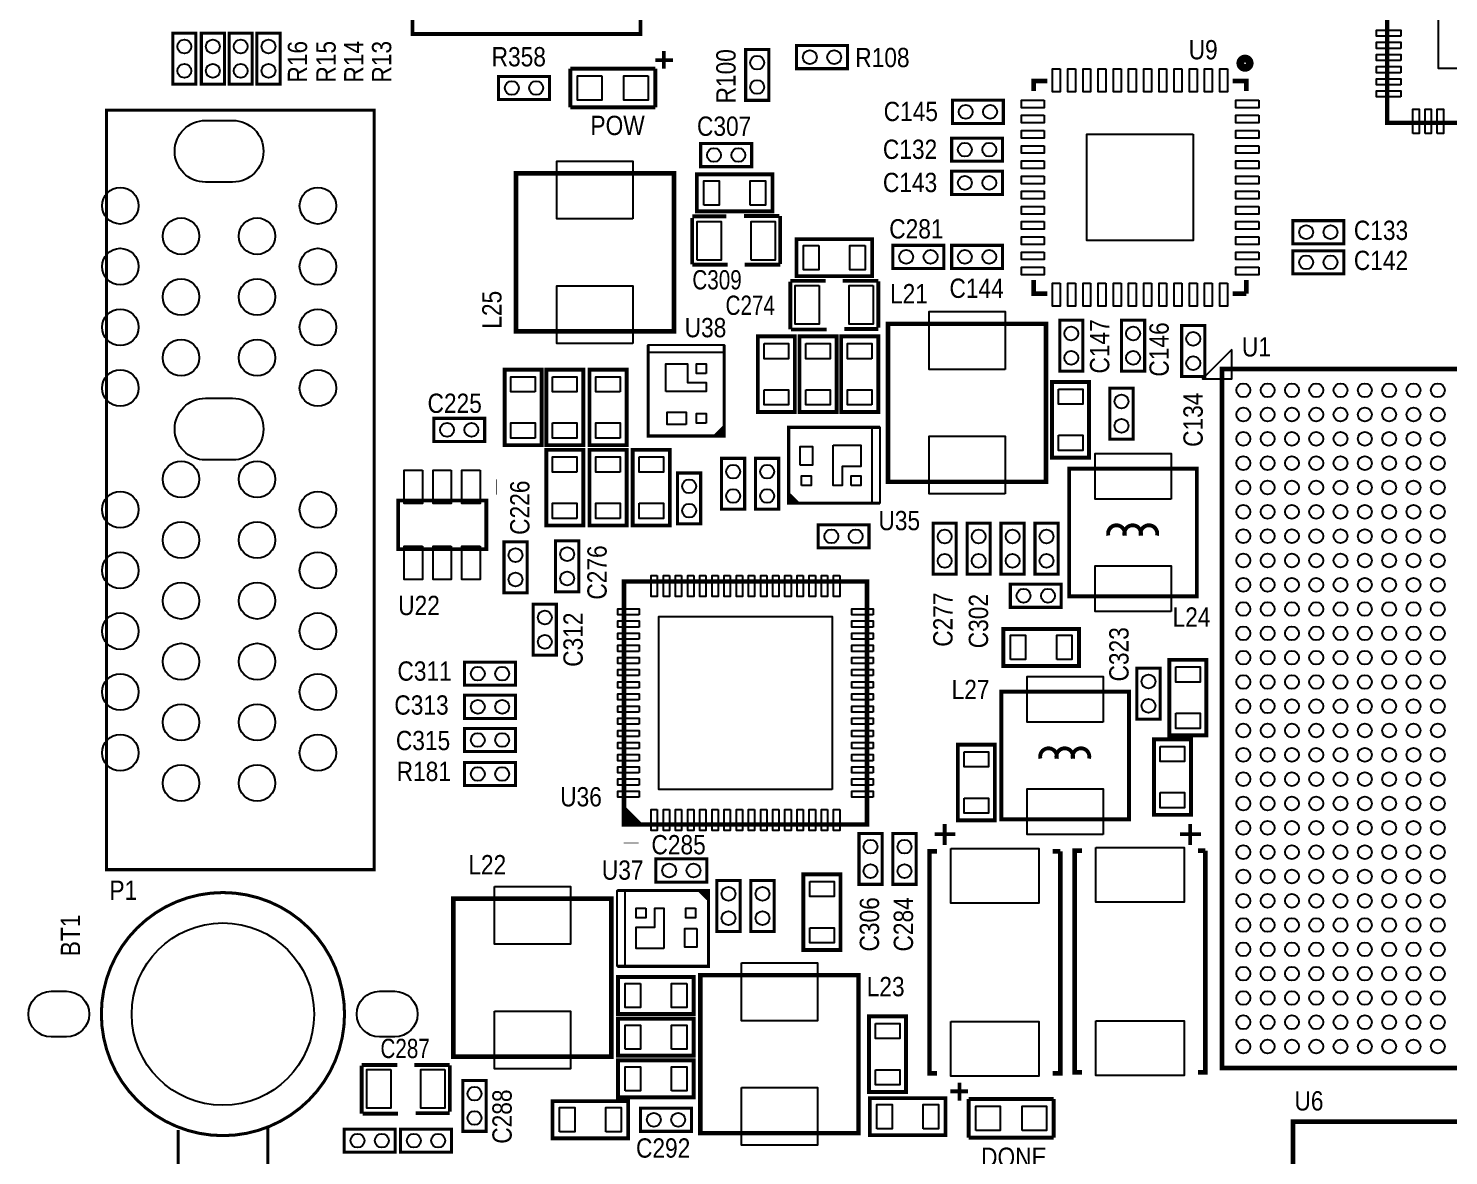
# Model space of a CAD drawing. Extents: x -19 to 132, y -1 to 107.
# Drawn here: x 10.26 to 56.98, y 21 to 58.1 of the extents above; entities that cross this region are included whole.
import ezdxf

# ---------------------------------------------------------------- set-up
doc = ezdxf.new("R2010")
doc.units = 0
doc.header["$MEASUREMENT"] = 0
for name, color, linetype in [('BG_SILKSCREEN_TOP', 130, 'CONTINUOUS'), ('PG_SILKSCREEN_TOP', 4, 'CONTINUOUS'), ('PIN_TOP', 134, 'CONTINUOUS'), ('RD_SILKSCREEN_TOP', 130, 'CONTINUOUS')]:
    doc.layers.add(name, color=color, linetype=linetype)

msp = doc.modelspace()

# ---------------------------------------------------------------- linework, layer by layer
at = {"layer": 'PG_SILKSCREEN_TOP'}
for points, const_width in [([(54.962196, 54.987596), (64.062204, 54.987596), (64.062204, 64.087604), (54.962196, 64.087604)], 0.150012), ([(22.899903, 63.613995), (30.39999, 63.613995), (30.39999, 57.914007), (22.899903, 57.914007)], 0.127), ([(15.7734, 57.9374), (15.7734, 56.261), (15.0114, 56.261), (15.0114, 57.9374)], 0.1016), ([(16.7132, 57.9374), (16.7132, 56.261), (15.9512, 56.261), (15.9512, 57.9374)], 0.1016), ([(17.6276, 57.9374), (17.6276, 56.261), (16.8656, 56.261), (16.8656, 57.9374)], 0.1016), ([(18.542, 57.9374), (18.542, 56.261), (17.78, 56.261), (17.78, 57.9374)], 0.1016), ([(37.211, 56.769), (35.5346, 56.769), (35.5346, 57.531), (37.211, 57.531)], 0.1016), ([(34.6202, 57.404), (34.6202, 55.7276), (33.8582, 55.7276), (33.8582, 57.404)], 0.1016), ([(27.4066, 55.753), (25.7302, 55.753), (25.7302, 56.515), (27.4066, 56.515)], 0.1016), ([(42.336796, 54.968191), (40.660396, 54.968191), (40.660396, 55.730191), (42.336796, 55.730191)], 0.1016), ([(12.835407, 30.407204), (12.835407, 55.407204), (21.63539, 55.407204), (21.63539, 30.407204)], 0.1), ([(32.379996, 54.307791), (34.056396, 54.307791), (34.056396, 53.545791), (32.379996, 53.545791)], 0.1016), ([(42.311396, 53.723591), (40.634996, 53.723591), (40.634996, 54.485591), (42.311396, 54.485591)], 0.1016), ([(26.300201, 53.326386), (26.300201, 48.126396), (31.500191, 48.126396), (31.500191, 53.326386)], 0.150012), ([(34.742196, 53.291791), (32.252996, 53.291791), (32.252996, 52.072591), (34.742196, 52.072591)], 0.127), ([(42.311396, 52.631391), (40.634996, 52.631391), (40.634996, 53.393391), (42.311396, 53.393391)], 0.1016), ([(51.861796, 51.767791), (53.538196, 51.767791), (53.538196, 51.005791), (51.861796, 51.005791)], 0.1016), ([(35.529596, 49.938991), (38.018796, 49.938991), (38.018796, 51.158191), (35.529596, 51.158191)], 0.127), ([(38.704596, 50.954991), (40.380996, 50.954991), (40.380996, 50.192991), (38.704596, 50.192991)], 0.1016), ([(42.311396, 50.192991), (40.634996, 50.192991), (40.634996, 50.954991), (42.311396, 50.954991)], 0.1016), ([(51.861796, 50.777191), (53.538196, 50.777191), (53.538196, 50.015191), (51.861796, 50.015191)], 0.1016), ([(38.543001, 48.373386), (38.543001, 43.173396), (43.742991, 43.173396), (43.742991, 48.373386)], 0.150012), ([(44.952996, 48.491191), (44.952996, 46.814791), (44.190996, 46.814791), (44.190996, 48.491191)], 0.1016), ([(46.984996, 48.491191), (46.984996, 46.814791), (46.222996, 46.814791), (46.222996, 48.491191)], 0.1016), ([(48.966196, 48.313391), (48.966196, 46.636991), (48.204196, 46.636991), (48.204196, 48.313391)], 0.1016), ([(35.478796, 45.468591), (35.478796, 47.957791), (34.259596, 47.957791), (34.259596, 45.468591)], 0.127), ([(36.850396, 45.468591), (36.850396, 47.957791), (35.631196, 47.957791), (35.631196, 45.468591)], 0.127), ([(37.002796, 47.957791), (37.002796, 45.468591), (38.221996, 45.468591), (38.221996, 47.957791)], 0.127), ([(25.928396, 46.865591), (25.928396, 44.376391), (27.147596, 44.376391), (27.147596, 46.865591)], 0.127), ([(28.519196, 44.376391), (28.519196, 46.865591), (27.299996, 46.865591), (27.299996, 44.376391)], 0.127), ([(28.722396, 46.865591), (28.722396, 44.376391), (29.941596, 44.376391), (29.941596, 46.865591)], 0.127), ([(49.531092, 23.884687), (72.5313, 23.884687), (72.5313, 46.884895), (49.531092, 46.884895)], 0.1524), ([(45.156196, 43.969991), (45.156196, 46.459191), (43.936996, 46.459191), (43.936996, 43.969991)], 0.127), ([(45.841996, 44.579591), (45.841996, 46.255991), (46.603996, 46.255991), (46.603996, 44.579591)], 0.1016), ([(23.5966, 45.2628), (25.273, 45.2628), (25.273, 44.5008), (23.5966, 44.5008)], 0.1016), ([(27.299996, 44.223991), (27.299996, 41.734791), (28.519196, 41.734791), (28.519196, 44.223991)], 0.127), ([(28.722396, 44.223991), (28.722396, 41.734791), (29.941596, 41.734791), (29.941596, 44.223991)], 0.127), ([(31.363996, 41.734791), (31.363996, 44.223991), (30.144796, 44.223991), (30.144796, 41.734791)], 0.127), ([(33.065796, 42.268191), (33.065796, 43.944591), (33.827796, 43.944591), (33.827796, 42.268191)], 0.1016), ([(34.945396, 43.944591), (34.945396, 42.268191), (34.183396, 42.268191), (34.183396, 43.944591)], 0.1016), ([(31.617996, 41.785591), (31.617996, 43.461991), (32.379996, 43.461991), (32.379996, 41.785591)], 0.1016), ([(44.504, 43.606187), (44.504, 39.406195), (48.703992, 39.406195), (48.703992, 43.606187)], 0.127), ([(25.32601, 40.957602), (22.42599, 40.957602), (22.42599, 42.557598), (25.32601, 42.557598)], 0.124993), ([(36.240796, 41.760191), (37.917196, 41.760191), (37.917196, 40.998191), (36.240796, 40.998191)], 0.1016), ([(40.787396, 41.810991), (40.787396, 40.134591), (40.025396, 40.134591), (40.025396, 41.810991)], 0.1016), ([(41.904996, 41.810991), (41.904996, 40.134591), (41.142996, 40.134591), (41.142996, 41.810991)], 0.1016), ([(42.260596, 40.134591), (42.260596, 41.810991), (43.022596, 41.810991), (43.022596, 40.134591)], 0.1016), ([(44.140196, 41.810991), (44.140196, 40.134591), (43.378196, 40.134591), (43.378196, 41.810991)], 0.1016), ([(26.67, 41.1988), (26.67, 39.5224), (25.908, 39.5224), (25.908, 41.1988)], 0.1016), ([(28.366796, 41.226791), (28.366796, 39.550391), (27.604796, 39.550391), (27.604796, 41.226791)], 0.1016), ([(29.853204, 39.892783), (29.853204, 31.892799), (37.853188, 31.892799), (37.853188, 39.892783)], 0.150012), ([(44.241796, 39.042391), (42.565396, 39.042391), (42.565396, 39.804391), (44.241796, 39.804391)], 0.1016), ([(27.630196, 39.143991), (27.630196, 37.467591), (26.868196, 37.467591), (26.868196, 39.143991)], 0.1016), ([(44.825996, 38.331191), (42.336796, 38.331191), (42.336796, 37.111991), (44.825996, 37.111991)], 0.127), ([(49.016996, 34.825991), (49.016996, 37.315191), (47.797796, 37.315191), (47.797796, 34.825991)], 0.127), ([(24.607596, 37.238991), (26.283996, 37.238991), (26.283996, 36.476991), (24.607596, 36.476991)], 0.1016), ([(46.730996, 35.359391), (46.730996, 37.035791), (47.492996, 37.035791), (47.492996, 35.359391)], 0.1016), ([(26.283996, 35.384791), (24.607596, 35.384791), (24.607596, 36.146791), (26.283996, 36.146791)], 0.1016), ([(42.2688, 36.265587), (42.2688, 32.065595), (46.468792, 32.065595), (46.468792, 36.265587)], 0.127), ([(24.607596, 35.054591), (26.283996, 35.054591), (26.283996, 34.292591), (24.607596, 34.292591)], 0.1016), ([(42.057396, 32.031991), (42.057396, 34.521191), (40.838196, 34.521191), (40.838196, 32.031991)], 0.127), ([(48.508996, 32.209791), (48.508996, 34.698991), (47.289796, 34.698991), (47.289796, 32.209791)], 0.127), ([(26.283996, 33.174991), (24.607596, 33.174991), (24.607596, 33.936991), (26.283996, 33.936991)], 0.1016), ([(37.586996, 29.923791), (37.586996, 31.600191), (38.348996, 31.600191), (38.348996, 29.923791)], 0.1016), ([(38.704596, 29.923791), (38.704596, 31.600191), (39.466596, 31.600191), (39.466596, 29.923791)], 0.1016), ([(32.583196, 29.999991), (30.906796, 29.999991), (30.906796, 30.761991), (32.583196, 30.761991)], 0.1016), ([(32.913396, 28.374391), (32.913396, 30.050791), (33.675396, 30.050791), (33.675396, 28.374391)], 0.1016), ([(34.792996, 30.050791), (34.792996, 28.374391), (34.030996, 28.374391), (34.030996, 30.050791)], 0.1016), ([(36.977396, 27.764791), (36.977396, 30.253991), (35.758196, 30.253991), (35.758196, 27.764791)], 0.127), ([(29.442791, 24.250396), (29.442791, 29.450386), (24.242801, 29.450386), (24.242801, 24.250396)], 0.150012), ([(29.662196, 25.656591), (32.151396, 25.656591), (32.151396, 26.875791), (29.662196, 26.875791)], 0.127), ([(37.570791, 21.735796), (37.570791, 26.935786), (32.370801, 26.935786), (32.370801, 21.735796)], 0.150012), ([(32.151396, 25.504191), (29.662196, 25.504191), (29.662196, 24.284991), (32.151396, 24.284991)], 0.127), ([(39.136396, 23.091191), (39.136396, 25.580391), (37.917196, 25.580391), (37.917196, 23.091191)], 0.127), ([(32.151396, 24.132591), (29.662196, 24.132591), (29.662196, 22.913391), (32.151396, 22.913391)], 0.127), ([(25.318796, 23.472191), (25.318796, 21.795791), (24.556796, 21.795791), (24.556796, 23.472191)], 0.1016), ([(40.431796, 22.887991), (37.942596, 22.887991), (37.942596, 21.668791), (40.431796, 21.668791)], 0.127), ([(29.992396, 22.786391), (27.503196, 22.786391), (27.503196, 21.567191), (29.992396, 21.567191)], 0.127), ([(32.075196, 21.795791), (30.398796, 21.795791), (30.398796, 22.557791), (32.075196, 22.557791)], 0.1016), ([(64.964894, 10.509301), (64.964894, 22.109481), (51.865098, 22.109481), (51.865098, 10.509301)], 0.1524), ([(22.3266, 21.1074), (20.6502, 21.1074), (20.6502, 21.8694), (22.3266, 21.8694)], 0.1016), ([(24.1808, 21.1074), (22.5044, 21.1074), (22.5044, 21.8694), (24.1808, 21.8694)], 0.1016)]:
    msp.add_lwpolyline(points, close=True, dxfattribs=dict(at, const_width=const_width))
for points, const_width in [([(31.4706, 57.0484), (30.8864, 57.0484)], 0.127), ([(31.1658, 57.3532), (31.1658, 56.769)], 0.127), ([(28.0924, 55.499), (28.0924, 56.769)], 0.127), ([(28.0924, 56.769), (30.8864, 56.769)], 0.127), ([(30.8864, 56.769), (30.8864, 55.499)], 0.127), ([(43.332502, 56.034991), (43.332502, 56.360085), (43.784596, 56.360085)], 0.1524), ([(49.880596, 56.360085), (50.332691, 56.360085), (50.332691, 56.034991)], 0.1524), ([(30.8864, 55.499), (28.0924, 55.499)], 0.127), ([(33.218196, 51.907491), (32.100596, 51.907491)], 0.127), ([(32.100596, 51.856691), (32.100596, 50.332691)], 0.127), ([(33.802396, 51.920191), (34.970796, 51.920191)], 0.127), ([(34.996196, 51.920191), (34.996196, 50.345391)], 0.127), ([(32.100596, 50.319991), (33.268996, 50.319991)], 0.127), ([(34.996196, 50.319991), (33.827796, 50.319991)], 0.127), ([(35.326396, 49.786591), (36.494796, 49.786591)], 0.127), ([(35.326396, 48.186391), (35.326396, 49.761191)], 0.127), ([(38.221996, 49.786591), (37.053596, 49.786591)], 0.127), ([(38.221996, 48.249891), (38.221996, 49.773891)], 0.127), ([(43.784596, 49.359896), (43.332502, 49.359896), (43.332502, 49.811991)], 0.1524), ([(50.332691, 49.811991), (50.332691, 49.359896)], 0.1524), ([(50.332691, 49.359896), (49.880596, 49.359896)], 0.1524), ([(36.520196, 48.186391), (35.351796, 48.186391)], 0.127), ([(37.104396, 48.199091), (38.221996, 48.199091)], 0.127), ([(30.647386, 47.679788), (30.647386, 44.679794), (33.147406, 44.679794), (33.147406, 47.679788)], 0.1), ([(32.862596, 44.706591), (33.116596, 44.960591), (33.116596, 44.833591), (32.989596, 44.706591), (33.016393, 44.679794), (33.147406, 44.679794)], 0.1), ([(33.016393, 44.679794), (33.016393, 44.733388), (33.116596, 44.833591), (33.147406, 44.802781), (33.147406, 44.679794), (33.143393, 44.679794), (33.065796, 44.757391)], 0.1), ([(38.274193, 44.966001), (35.274199, 44.966001), (35.274199, 42.465981), (38.274193, 42.465981)], 0.1), ([(25.6794, 43.0022), (25.654, 43.0022)], 0.499999), ([(35.300996, 42.750791), (35.554996, 42.496791), (35.427996, 42.496791), (35.300996, 42.623791), (35.274199, 42.596994), (35.274199, 42.465981)], 0.1), ([(35.274199, 42.596994), (35.327793, 42.596994), (35.427996, 42.496791), (35.397186, 42.465981), (35.274199, 42.465981), (35.274199, 42.469994), (35.351796, 42.547591)], 0.1), ([(29.865396, 32.412991), (30.373396, 31.904991), (30.220996, 31.904991), (29.890796, 32.235191), (29.890796, 32.082791), (30.043196, 31.930391)], 0.150012), ([(40.406396, 31.904991), (40.406396, 31.219191)], 0.127), ([(48.483596, 31.904991), (48.483596, 31.219191)], 0.127), ([(30.093996, 31.269991), (30.093996, 31.295391)], 0.499999), ([(40.076196, 31.574791), (40.761996, 31.574791)], 0.127), ([(48.153396, 31.574791), (48.839196, 31.574791)], 0.127), ([(40.152396, 23.708411), (39.907286, 23.708411), (39.907286, 31.008371), (40.152396, 31.008371)], 0.1524), ([(43.962396, 31.008371), (44.207506, 31.008371)], 0.1524), ([(44.207506, 31.008371), (44.207506, 23.708411), (43.962396, 23.708411)], 0.1524), ([(44.927596, 23.733811), (44.682486, 23.733811), (44.682486, 31.033771), (44.927596, 31.033771)], 0.1524), ([(48.737596, 31.033771), (48.982706, 31.033771)], 0.1524), ([(48.982706, 31.033771), (48.982706, 23.733811), (48.737596, 23.733811)], 0.1524), ([(29.635399, 27.225981), (32.635393, 27.225981), (32.635393, 29.726001), (29.635399, 29.726001)], 0.1), ([(32.608596, 29.441191), (32.354596, 29.695191), (32.481596, 29.695191), (32.608596, 29.568191), (32.635393, 29.594988), (32.635393, 29.726001)], 0.1), ([(32.635393, 29.594988), (32.581799, 29.594988), (32.481596, 29.695191), (32.512406, 29.726001), (32.635393, 29.726001), (32.635393, 29.721988), (32.557796, 29.644391)], 0.1), ([(21.229396, 23.980191), (22.397796, 23.980191)], 0.127), ([(21.229396, 22.379991), (21.229396, 23.954791)], 0.127), ([(24.124996, 23.980191), (22.956596, 23.980191)], 0.127), ([(24.124996, 22.443491), (24.124996, 23.967491)], 0.127), ([(40.894, 22.8092), (40.894, 23.3934)], 0.127), ([(40.5892, 23.114), (41.1734, 23.114)], 0.127), ([(41.1988, 22.86), (43.9928, 22.86)], 0.127), ([(41.1988, 21.59), (41.1988, 22.86)], 0.127), ([(43.9928, 22.86), (43.9928, 21.59)], 0.127), ([(22.423196, 22.379991), (21.254796, 22.379991)], 0.127), ([(23.007396, 22.392691), (24.124996, 22.392691)], 0.127), ([(15.187803, 21.844), (15.187803, 20.32), (18.136997, 20.32), (18.136997, 21.9202)], 0.1), ([(43.9928, 21.59), (41.1988, 21.59)], 0.127)]:
    msp.add_lwpolyline(points, dxfattribs=dict(at, const_width=const_width))
for points, const_width in [([(50.441504, 56.949391, 1), (50.132488, 56.949391, 1)], 0.254), ([(20.662392, 25.654, 1), (12.662408, 25.654, 1)], 0.1)]:
    msp.add_lwpolyline(points, format="xyb", close=True, dxfattribs=dict(at, const_width=const_width))
msp.add_lwpolyline([(49.855196, 47.525991), (48.889996, 46.560791), (49.855196, 46.560791)], close=True, dxfattribs=at)
at = {"layer": 'PG_SILKSCREEN_TOP', "const_width": 0.127}
for points in [[(45.791196, 41.404591, -1.266049), (46.324596, 41.404591)], [(46.324596, 41.404591, -1.266049), (46.857996, 41.404591)], [(46.857996, 41.404591, -1.266049), (47.391396, 41.404591)], [(43.555996, 34.063991, -1.266049), (44.089396, 34.063991)], [(44.089396, 34.063991, -1.266049), (44.622796, 34.063991)], [(44.622796, 34.063991, -1.266049), (45.156196, 34.063991)]]:
    msp.add_lwpolyline(points, format="xyb", dxfattribs=at)
at = {"layer": 'PIN_TOP'}
for points in [[(56.637199, 62.287607), (56.637199, 56.787593), (62.387201, 56.787593), (62.387201, 62.537594), (56.887212, 62.537594)], [(55.412208, 57.837603), (54.61221, 57.837603), (54.61221, 58.037603), (55.412208, 58.037603)], [(55.412208, 57.437604), (54.61221, 57.437604), (54.61221, 57.637604), (55.412208, 57.637604)], [(55.412208, 57.037605), (54.61221, 57.037605), (54.61221, 57.237605), (55.412208, 57.237605)], [(29.127399, 56.533999), (29.127399, 55.734001), (28.327401, 55.734001), (28.327401, 56.533999)], [(30.651399, 56.533999), (30.651399, 55.734001), (29.851401, 55.734001), (29.851401, 56.533999)], [(44.207443, 56.763933), (44.207443, 56.010035), (43.957532, 56.010035), (43.957532, 56.763933)], [(44.707645, 56.763933), (44.707645, 56.010035), (44.457734, 56.010035), (44.457734, 56.763933)], [(45.207441, 56.763933), (45.207441, 56.010035), (44.95753, 56.010035), (44.95753, 56.763933)], [(45.707643, 56.763933), (45.707643, 56.010035), (45.457732, 56.010035), (45.457732, 56.763933)], [(46.207464, 56.763933), (46.207464, 56.010035), (45.957553, 56.010035), (45.957553, 56.763933)], [(46.707641, 56.763933), (46.707641, 56.010035), (46.45773, 56.010035), (46.45773, 56.763933)], [(47.207462, 56.763933), (47.207462, 56.010035), (46.957552, 56.010035), (46.957552, 56.763933)], [(47.707639, 56.763933), (47.707639, 56.010035), (47.457728, 56.010035), (47.457728, 56.763933)], [(48.20746, 56.763933), (48.20746, 56.010035), (47.957549, 56.010035), (47.957549, 56.763933)], [(48.707662, 56.763933), (48.707662, 56.010035), (48.457752, 56.010035), (48.457752, 56.763933)], [(49.207458, 56.763933), (49.207458, 56.010035), (48.957547, 56.010035), (48.957547, 56.763933)], [(49.70766, 56.763933), (49.70766, 56.010035), (49.45775, 56.010035), (49.45775, 56.763933)], [(55.412208, 56.637606), (54.61221, 56.637606), (54.61221, 56.837605), (55.412208, 56.837605)], [(55.412208, 56.237607), (54.61221, 56.237607), (54.61221, 56.437606), (55.412208, 56.437606)], [(43.682552, 55.735055), (43.682552, 55.485144), (42.928654, 55.485144), (42.928654, 55.735055)], [(50.736538, 55.735055), (50.736538, 55.485144), (49.982641, 55.485144), (49.982641, 55.735055)], [(55.412208, 55.837607), (54.61221, 55.837607), (54.61221, 56.037607), (55.412208, 56.037607)], [(43.682552, 55.234853), (43.682552, 54.984942), (42.928654, 54.984942), (42.928654, 55.234853)], [(50.736538, 55.234853), (50.736538, 54.984942), (49.982641, 54.984942), (49.982641, 55.234853)], [(55.812207, 54.63761), (55.812207, 55.437608), (56.012207, 55.437608), (56.012207, 54.63761)], [(56.212207, 54.63761), (56.212207, 55.437608), (56.412206, 55.437608), (56.412206, 54.63761)], [(56.612206, 54.63761), (56.612206, 55.437608), (56.812205, 55.437608), (56.812205, 54.63761)], [(43.682552, 54.735057), (43.682552, 54.485146), (42.928654, 54.485146), (42.928654, 54.735057)], [(50.736538, 54.735057), (50.736538, 54.485146), (49.982641, 54.485146), (49.982641, 54.735057)], [(43.682552, 54.234855), (43.682552, 53.984944), (42.928654, 53.984944), (42.928654, 54.234855)], [(48.582644, 54.610038), (48.582644, 51.109944), (45.082549, 51.109944), (45.082549, 54.610038)], [(50.736538, 54.234855), (50.736538, 53.984944), (49.982641, 53.984944), (49.982641, 54.234855)], [(43.682552, 53.735033), (43.682552, 53.485123), (42.928654, 53.485123), (42.928654, 53.735033)], [(50.736538, 53.735033), (50.736538, 53.485123), (49.982641, 53.485123), (49.982641, 53.735033)], [(30.150194, 51.826401), (27.650199, 51.826401), (27.650199, 53.726397), (30.150194, 53.726397)], [(32.485584, 52.282192), (32.485584, 53.08219), (32.985583, 53.08219), (32.985583, 52.282192)], [(34.009584, 52.282192), (34.009584, 53.08219), (34.509583, 53.08219), (34.509583, 52.282192)], [(43.682552, 53.234857), (43.682552, 52.984946), (42.928654, 52.984946), (42.928654, 53.234857)], [(50.736538, 53.234857), (50.736538, 52.984946), (49.982641, 52.984946), (49.982641, 53.234857)], [(43.682552, 52.735035), (43.682552, 52.485125), (42.928654, 52.485125), (42.928654, 52.735035)], [(50.736538, 52.735035), (50.736538, 52.485125), (49.982641, 52.485125), (49.982641, 52.735035)], [(43.682552, 52.234859), (43.682552, 51.984948), (42.928654, 51.984948), (42.928654, 52.234859)], [(50.736538, 52.234859), (50.736538, 51.984948), (49.982641, 51.984948), (49.982641, 52.234859)], [(32.265696, 50.472391), (32.265696, 51.742391), (33.053096, 51.742391), (33.053096, 50.472391)], [(34.043696, 50.472391), (34.043696, 51.742391), (34.831096, 51.742391), (34.831096, 50.472391)], [(43.682552, 51.735037), (43.682552, 51.485127), (42.928654, 51.485127), (42.928654, 51.735037)], [(50.736538, 51.735037), (50.736538, 51.485127), (49.982641, 51.485127), (49.982641, 51.735037)], [(36.262196, 50.94859), (36.262196, 50.148592), (35.762197, 50.148592), (35.762197, 50.94859)], [(37.786196, 50.94859), (37.786196, 50.148592), (37.286197, 50.148592), (37.286197, 50.94859)], [(43.682552, 51.234835), (43.682552, 50.984925), (42.928654, 50.984925), (42.928654, 51.234835)], [(50.736538, 51.234835), (50.736538, 50.984925), (49.982641, 50.984925), (49.982641, 51.234835)], [(43.682552, 50.735039), (43.682552, 50.485129), (42.928654, 50.485129), (42.928654, 50.735039)], [(50.736538, 50.735039), (50.736538, 50.485129), (49.982641, 50.485129), (49.982641, 50.735039)], [(43.682552, 50.234837), (43.682552, 49.984927), (42.928654, 49.984927), (42.928654, 50.234837)], [(50.736538, 50.234837), (50.736538, 49.984927), (49.982641, 49.984927), (49.982641, 50.234837)], [(30.150194, 47.726384), (27.650199, 47.726384), (27.650199, 49.62638), (30.150194, 49.62638)], [(36.278896, 49.634191), (36.278896, 48.364191), (35.491496, 48.364191), (35.491496, 49.634191)], [(38.056896, 49.634191), (38.056896, 48.364191), (37.269496, 48.364191), (37.269496, 49.634191)], [(44.207443, 49.709946), (44.207443, 48.956049), (43.957532, 48.956049), (43.957532, 49.709946)], [(44.707645, 49.709946), (44.707645, 48.956049), (44.457734, 48.956049), (44.457734, 49.709946)], [(45.207441, 49.709946), (45.207441, 48.956049), (44.95753, 48.956049), (44.95753, 49.709946)], [(45.707643, 49.709946), (45.707643, 48.956049), (45.457732, 48.956049), (45.457732, 49.709946)], [(46.207464, 49.709946), (46.207464, 48.956049), (45.957553, 48.956049), (45.957553, 49.709946)], [(46.707641, 49.709946), (46.707641, 48.956049), (46.45773, 48.956049), (46.45773, 49.709946)], [(47.207462, 49.709946), (47.207462, 48.956049), (46.957552, 48.956049), (46.957552, 49.709946)], [(47.707639, 49.709946), (47.707639, 48.956049), (47.457728, 48.956049), (47.457728, 49.709946)], [(48.20746, 49.709946), (48.20746, 48.956049), (47.957549, 48.956049), (47.957549, 49.709946)], [(48.707662, 49.709946), (48.707662, 48.956049), (48.457752, 48.956049), (48.457752, 49.709946)], [(49.207458, 49.709946), (49.207458, 48.956049), (48.957547, 48.956049), (48.957547, 49.709946)], [(49.70766, 49.709946), (49.70766, 48.956049), (49.45775, 48.956049), (49.45775, 49.709946)], [(42.392994, 46.873401), (39.892999, 46.873401), (39.892999, 48.773398), (42.392994, 48.773398)], [(33.147394, 47.429788), (30.647399, 47.429788), (30.647399, 47.6798), (33.147394, 47.6798)], [(34.469197, 47.72519), (35.269195, 47.72519), (35.269195, 47.225191), (34.469197, 47.225191)], [(35.840797, 47.72519), (36.640795, 47.72519), (36.640795, 47.225191), (35.840797, 47.225191)], [(38.012395, 47.225191), (37.212397, 47.225191), (37.212397, 47.72519), (38.012395, 47.72519)], [(31.234405, 46.146796), (31.234405, 47.058809), (31.940398, 47.058809), (31.940398, 46.438795), (32.560387, 46.438795), (32.560387, 46.146796)], [(32.560387, 46.738794), (32.240398, 46.738794), (32.240398, 47.058783), (32.560387, 47.058783)], [(26.937995, 46.132991), (26.137997, 46.132991), (26.137997, 46.63299), (26.937995, 46.63299)], [(27.509597, 46.63299), (28.309595, 46.63299), (28.309595, 46.132991), (27.509597, 46.132991)], [(29.731995, 46.132991), (28.931997, 46.132991), (28.931997, 46.63299), (29.731995, 46.63299)], [(34.469197, 46.20119), (35.269195, 46.20119), (35.269195, 45.701191), (34.469197, 45.701191)], [(35.840797, 46.20119), (36.640795, 46.20119), (36.640795, 45.701191), (35.840797, 45.701191)], [(38.012395, 45.701191), (37.212397, 45.701191), (37.212397, 46.20119), (38.012395, 46.20119)], [(44.146597, 46.22659), (44.946595, 46.22659), (44.946595, 45.726591), (44.146597, 45.726591)], [(31.897384, 45.061784), (31.277395, 45.061784), (31.277395, 45.461784), (31.897384, 45.461784)], [(32.560387, 45.101789), (32.240398, 45.101789), (32.240398, 45.421779), (32.560387, 45.421779)], [(26.937995, 44.608991), (26.137997, 44.608991), (26.137997, 45.10899), (26.937995, 45.10899)], [(27.509597, 45.10899), (28.309595, 45.10899), (28.309595, 44.608991), (27.509597, 44.608991)], [(29.731995, 44.608991), (28.931997, 44.608991), (28.931997, 45.10899), (29.731995, 45.10899)], [(38.024181, 42.465981), (38.024181, 44.965976), (38.274193, 44.965976), (38.274193, 42.465981)], [(42.392994, 42.773384), (39.892999, 42.773384), (39.892999, 44.67338), (42.392994, 44.67338)], [(44.146597, 44.70259), (44.946595, 44.70259), (44.946595, 44.202591), (44.146597, 44.202591)], [(28.309595, 43.491391), (27.509597, 43.491391), (27.509597, 43.99139), (28.309595, 43.99139)], [(29.731995, 43.491391), (28.931997, 43.491391), (28.931997, 43.99139), (29.731995, 43.99139)], [(30.354397, 43.99139), (31.154395, 43.99139), (31.154395, 43.491391), (30.354397, 43.491391)], [(35.65619, 43.715991), (35.65619, 44.335979), (36.056189, 44.335979), (36.056189, 43.715991)], [(36.741202, 44.378982), (37.653214, 44.378982), (37.653214, 43.672989), (37.0332, 43.672989), (37.0332, 43.053), (36.741202, 43.053)], [(47.853994, 42.604195), (45.353999, 42.604195), (45.353999, 44.104192), (47.853994, 44.104192)], [(23.225989, 43.557609), (23.225989, 42.457611), (22.62599, 42.457611), (22.62599, 43.557609)], [(24.175999, 43.557609), (24.175999, 42.457611), (23.576001, 42.457611), (23.576001, 43.557609)], [(25.12601, 43.557609), (25.12601, 42.457611), (24.526011, 42.457611), (24.526011, 43.557609)], [(35.696195, 43.053), (35.696195, 43.372989), (36.016184, 43.372989), (36.016184, 43.053)], [(37.333199, 43.053), (37.333199, 43.372989), (37.653189, 43.372989), (37.653189, 43.053)], [(28.309595, 41.967391), (27.509597, 41.967391), (27.509597, 42.46739), (28.309595, 42.46739)], [(29.731995, 41.967391), (28.931997, 41.967391), (28.931997, 42.46739), (29.731995, 42.46739)], [(30.354397, 42.46739), (31.154395, 42.46739), (31.154395, 41.967391), (30.354397, 41.967391)], [(23.225989, 41.057589), (23.225989, 39.957591), (22.62599, 39.957591), (22.62599, 41.057589)], [(24.175999, 41.057589), (24.175999, 39.957591), (23.576001, 39.957591), (23.576001, 41.057589)], [(25.12601, 41.057589), (25.12601, 39.957591), (24.526011, 39.957591), (24.526011, 41.057589)], [(47.853994, 38.904202), (45.353999, 38.904202), (45.353999, 40.404199), (47.853994, 40.404199)], [(30.953202, 40.092795), (30.953202, 39.392796), (30.753202, 39.392796), (30.753202, 40.092795)], [(31.353201, 40.092795), (31.353201, 39.392796), (31.153202, 39.392796), (31.153202, 40.092795)], [(31.7532, 40.092795), (31.7532, 39.392796), (31.553201, 39.392796), (31.553201, 40.092795)], [(32.1532, 40.092795), (32.1532, 39.392796), (31.9532, 39.392796), (31.9532, 40.092795)], [(32.553199, 40.092795), (32.553199, 39.392796), (32.353199, 39.392796), (32.353199, 40.092795)], [(32.953198, 40.092795), (32.953198, 39.392796), (32.753198, 39.392796), (32.753198, 40.092795)], [(33.353197, 40.092795), (33.353197, 39.392796), (33.153198, 39.392796), (33.153198, 40.092795)], [(33.753196, 40.092795), (33.753196, 39.392796), (33.553197, 39.392796), (33.553197, 40.092795)], [(34.153196, 40.092795), (34.153196, 39.392796), (33.953196, 39.392796), (33.953196, 40.092795)], [(34.553195, 40.092795), (34.553195, 39.392796), (34.353195, 39.392796), (34.353195, 40.092795)], [(34.953194, 40.092795), (34.953194, 39.392796), (34.753194, 39.392796), (34.753194, 40.092795)], [(35.353193, 40.092795), (35.353193, 39.392796), (35.153194, 39.392796), (35.153194, 40.092795)], [(35.753192, 40.092795), (35.753192, 39.392796), (35.553193, 39.392796), (35.553193, 40.092795)], [(36.153192, 40.092795), (36.153192, 39.392796), (35.953192, 39.392796), (35.953192, 40.092795)], [(36.553191, 40.092795), (36.553191, 39.392796), (36.353191, 39.392796), (36.353191, 40.092795)], [(36.95319, 40.092795), (36.95319, 39.392796), (36.75319, 39.392796), (36.75319, 40.092795)], [(30.35319, 38.792785), (29.653192, 38.792785), (29.653192, 38.992785), (30.35319, 38.992785)], [(38.053201, 38.792785), (37.353202, 38.792785), (37.353202, 38.992785), (38.053201, 38.992785)], [(30.35319, 38.392786), (29.653192, 38.392786), (29.653192, 38.592785), (30.35319, 38.592785)], [(36.70319, 33.042797), (31.003202, 33.042797), (31.003202, 38.742785), (36.70319, 38.742785)], [(38.053201, 38.392786), (37.353202, 38.392786), (37.353202, 38.592785), (38.053201, 38.592785)], [(30.35319, 37.992787), (29.653192, 37.992787), (29.653192, 38.192786), (30.35319, 38.192786)], [(38.053201, 37.992787), (37.353202, 37.992787), (37.353202, 38.192786), (38.053201, 38.192786)], [(42.569384, 37.321592), (42.569384, 38.12159), (43.069383, 38.12159), (43.069383, 37.321592)], [(44.093384, 37.321592), (44.093384, 38.12159), (44.593383, 38.12159), (44.593383, 37.321592)], [(30.35319, 37.592787), (29.653192, 37.592787), (29.653192, 37.792787), (30.35319, 37.792787)], [(30.35319, 37.192788), (29.653192, 37.192788), (29.653192, 37.392788), (30.35319, 37.392788)], [(38.053201, 37.592787), (37.353202, 37.592787), (37.353202, 37.792787), (38.053201, 37.792787)], [(38.053201, 37.192788), (37.353202, 37.192788), (37.353202, 37.392788), (38.053201, 37.392788)], [(30.35319, 36.792789), (29.653192, 36.792789), (29.653192, 36.992789), (30.35319, 36.992789)], [(38.053201, 36.792789), (37.353202, 36.792789), (37.353202, 36.992789), (38.053201, 36.992789)], [(48.007397, 37.08259), (48.807395, 37.08259), (48.807395, 36.582591), (48.007397, 36.582591)], [(30.35319, 36.39279), (29.653192, 36.39279), (29.653192, 36.592789), (30.35319, 36.592789)], [(38.053201, 36.39279), (37.353202, 36.39279), (37.353202, 36.592789), (38.053201, 36.592789)], [(45.618794, 35.263595), (43.118799, 35.263595), (43.118799, 36.763592), (45.618794, 36.763592)], [(30.35319, 35.992791), (29.653192, 35.992791), (29.653192, 36.19279), (30.35319, 36.19279)], [(38.053201, 35.992791), (37.353202, 35.992791), (37.353202, 36.19279), (38.053201, 36.19279)], [(30.35319, 35.592791), (29.653192, 35.592791), (29.653192, 35.792791), (30.35319, 35.792791)], [(38.053201, 35.592791), (37.353202, 35.592791), (37.353202, 35.792791), (38.053201, 35.792791)], [(48.007397, 35.55859), (48.807395, 35.55859), (48.807395, 35.058591), (48.007397, 35.058591)], [(30.35319, 35.192792), (29.653192, 35.192792), (29.653192, 35.392792), (30.35319, 35.392792)], [(38.053201, 35.192792), (37.353202, 35.192792), (37.353202, 35.392792), (38.053201, 35.392792)], [(30.35319, 34.792793), (29.653192, 34.792793), (29.653192, 34.992793), (30.35319, 34.992793)], [(30.35319, 34.392794), (29.653192, 34.392794), (29.653192, 34.592793), (30.35319, 34.592793)], [(38.053201, 34.792793), (37.353202, 34.792793), (37.353202, 34.992793), (38.053201, 34.992793)], [(38.053201, 34.392794), (37.353202, 34.392794), (37.353202, 34.592793), (38.053201, 34.592793)], [(30.35319, 33.992795), (29.653192, 33.992795), (29.653192, 34.192794), (30.35319, 34.192794)], [(38.053201, 33.992795), (37.353202, 33.992795), (37.353202, 34.192794), (38.053201, 34.192794)], [(41.047797, 34.28859), (41.847795, 34.28859), (41.847795, 33.788591), (41.047797, 33.788591)], [(47.499397, 34.46639), (48.299395, 34.46639), (48.299395, 33.966391), (47.499397, 33.966391)], [(30.35319, 33.592795), (29.653192, 33.592795), (29.653192, 33.792795), (30.35319, 33.792795)], [(38.053201, 33.592795), (37.353202, 33.592795), (37.353202, 33.792795), (38.053201, 33.792795)], [(30.35319, 33.192796), (29.653192, 33.192796), (29.653192, 33.392796), (30.35319, 33.392796)], [(38.053201, 33.192796), (37.353202, 33.192796), (37.353202, 33.392796), (38.053201, 33.392796)], [(30.35319, 32.792797), (29.653192, 32.792797), (29.653192, 32.992797), (30.35319, 32.992797)], [(38.053201, 32.792797), (37.353202, 32.792797), (37.353202, 32.992797), (38.053201, 32.992797)], [(41.047797, 32.76459), (41.847795, 32.76459), (41.847795, 32.264591), (41.047797, 32.264591)], [(45.618794, 31.563602), (43.118799, 31.563602), (43.118799, 33.063599), (45.618794, 33.063599)], [(47.499397, 32.94239), (48.299395, 32.94239), (48.299395, 32.442391), (47.499397, 32.442391)], [(30.953202, 32.392785), (30.953202, 31.692786), (30.753202, 31.692786), (30.753202, 32.392785)], [(31.353201, 32.392785), (31.353201, 31.692786), (31.153202, 31.692786), (31.153202, 32.392785)], [(31.7532, 32.392785), (31.7532, 31.692786), (31.553201, 31.692786), (31.553201, 32.392785)], [(32.1532, 32.392785), (32.1532, 31.692786), (31.9532, 31.692786), (31.9532, 32.392785)], [(32.553199, 32.392785), (32.553199, 31.692786), (32.353199, 31.692786), (32.353199, 32.392785)], [(32.953198, 32.392785), (32.953198, 31.692786), (32.753198, 31.692786), (32.753198, 32.392785)], [(33.353197, 32.392785), (33.353197, 31.692786), (33.153198, 31.692786), (33.153198, 32.392785)], [(33.753196, 32.392785), (33.753196, 31.692786), (33.553197, 31.692786), (33.553197, 32.392785)], [(34.153196, 32.392785), (34.153196, 31.692786), (33.953196, 31.692786), (33.953196, 32.392785)], [(34.553195, 32.392785), (34.553195, 31.692786), (34.353195, 31.692786), (34.353195, 32.392785)], [(34.953194, 32.392785), (34.953194, 31.692786), (34.753194, 31.692786), (34.753194, 32.392785)], [(35.353193, 32.392785), (35.353193, 31.692786), (35.153194, 31.692786), (35.153194, 32.392785)], [(35.753192, 32.392785), (35.753192, 31.692786), (35.553193, 31.692786), (35.553193, 32.392785)], [(36.153192, 32.392785), (36.153192, 31.692786), (35.953192, 31.692786), (35.953192, 32.392785)], [(36.553191, 32.392785), (36.553191, 31.692786), (36.353191, 31.692786), (36.353191, 32.392785)], [(36.95319, 32.392785), (36.95319, 31.692786), (36.75319, 31.692786), (36.75319, 32.392785)], [(40.60745, 31.10832), (43.507343, 31.10832), (43.507343, 29.308222), (40.60745, 29.308222)], [(45.38265, 31.13372), (48.282542, 31.13372), (48.282542, 29.333622), (45.38265, 29.333622)], [(35.967797, 30.02139), (36.767795, 30.02139), (36.767795, 29.521391), (35.967797, 29.521391)], [(25.592799, 29.850398), (28.092794, 29.850398), (28.092794, 27.950401), (25.592799, 27.950401)], [(29.885399, 29.725988), (29.885399, 27.225993), (29.635386, 27.225993), (29.635386, 29.725988)], [(31.168391, 27.813), (30.256378, 27.813), (30.256378, 28.518993), (30.876392, 28.518993), (30.876392, 29.138982), (31.168391, 29.138982)], [(30.576393, 29.138982), (30.576393, 28.818992), (30.256404, 28.818992), (30.256404, 29.138982)], [(32.213398, 29.138982), (32.213398, 28.818992), (31.893408, 28.818992), (31.893408, 29.138982)], [(32.253403, 28.475978), (32.253403, 27.85599), (31.853403, 27.85599), (31.853403, 28.475978)], [(35.967797, 28.49739), (36.767795, 28.49739), (36.767795, 27.997391), (35.967797, 27.997391)], [(33.720799, 27.335798), (36.220794, 27.335798), (36.220794, 25.435801), (33.720799, 25.435801)], [(30.394796, 26.66619), (30.394796, 25.866192), (29.894797, 25.866192), (29.894797, 26.66619)], [(31.918796, 26.66619), (31.918796, 25.866192), (31.418797, 25.866192), (31.418797, 26.66619)], [(25.592799, 25.75038), (28.092794, 25.75038), (28.092794, 23.850384), (25.592799, 23.850384)], [(29.894784, 24.494592), (29.894784, 25.29459), (30.394783, 25.29459), (30.394783, 24.494592)], [(31.418784, 24.494592), (31.418784, 25.29459), (31.918783, 25.29459), (31.918783, 24.494592)], [(38.126797, 25.34779), (38.926795, 25.34779), (38.926795, 24.847791), (38.126797, 24.847791)], [(40.60745, 25.40856), (43.507343, 25.40856), (43.507343, 23.608462), (40.60745, 23.608462)], [(45.38265, 25.43396), (48.282542, 25.43396), (48.282542, 23.633862), (45.38265, 23.633862)], [(29.894784, 23.122992), (29.894784, 23.92299), (30.394783, 23.92299), (30.394783, 23.122992)], [(31.418784, 23.122992), (31.418784, 23.92299), (31.918783, 23.92299), (31.918783, 23.122992)], [(22.181896, 23.827791), (22.181896, 22.557791), (21.394496, 22.557791), (21.394496, 23.827791)], [(23.959896, 23.827791), (23.959896, 22.557791), (23.172496, 22.557791), (23.172496, 23.827791)], [(38.126797, 23.82379), (38.926795, 23.82379), (38.926795, 23.323791), (38.126797, 23.323791)], [(33.720799, 23.23578), (36.220794, 23.23578), (36.220794, 21.335784), (33.720799, 21.335784)], [(27.735784, 21.776792), (27.735784, 22.57679), (28.235783, 22.57679), (28.235783, 21.776792)], [(29.259784, 21.776792), (29.259784, 22.57679), (29.759783, 22.57679), (29.759783, 21.776792)], [(38.175184, 21.878392), (38.175184, 22.67839), (38.675183, 22.67839), (38.675183, 21.878392)], [(39.699184, 21.878392), (39.699184, 22.67839), (40.199183, 22.67839), (40.199183, 21.878392)], [(41.433801, 21.825001), (41.433801, 22.624999), (42.233799, 22.624999), (42.233799, 21.825001)], [(42.957801, 21.825001), (42.957801, 22.624999), (43.757799, 22.624999), (43.757799, 21.825001)]]:
    msp.add_lwpolyline(points, close=True, dxfattribs=at)
for points in [[(16.0909, 55.0672), (16.9799, 55.0672, -1), (16.9799, 53.0352), (16.0909, 53.0352, -1)], [(16.0909, 45.9232), (16.9799, 45.9232, -1), (16.9799, 43.8912), (16.0909, 43.8912, -1)], [(11.51241, 24.904002), (11.012411, 24.904002, -1), (11.012411, 26.403998), (11.51241, 26.403998, -1)], [(22.312389, 24.904002), (21.81239, 24.904002, -1), (21.81239, 26.403998), (22.312389, 26.403998, -1)]]:
    msp.add_lwpolyline(points, format="xyb", close=True, dxfattribs=at)
for centre, radius in [((15.3924, 57.500012), 0.2286), ((16.3322, 57.500012), 0.2286), ((17.2466, 57.500012), 0.2286), ((18.161, 57.500012), 0.2286), ((34.2392, 56.966612), 0.2286), ((35.971988, 57.15), 0.2286), ((36.773612, 57.15), 0.2286), ((15.3924, 56.698388), 0.2286), ((16.3322, 56.698388), 0.2286), ((17.2466, 56.698388), 0.2286), ((18.161, 56.698388), 0.2286), ((26.167588, 56.134), 0.2286), ((26.969212, 56.134), 0.2286), ((34.2392, 56.164988), 0.2286), ((41.097784, 55.349191), 0.2286), ((41.899408, 55.349191), 0.2286), ((41.072384, 54.104591), 0.2286), ((41.874008, 54.104591), 0.2286), ((32.817384, 53.926791), 0.2286), ((33.619008, 53.926791), 0.2286), ((13.285394, 52.257198), 0.599999), ((19.785406, 52.257198), 0.599999), ((41.072384, 53.012391), 0.2286), ((41.874008, 53.012391), 0.2286), ((15.28539, 51.2572), 0.599999), ((17.78541, 51.2572), 0.599999), ((52.299184, 51.386791), 0.2286), ((53.100808, 51.386791), 0.2286), ((13.285394, 50.257202), 0.599999), ((19.785406, 50.257202), 0.599999), ((39.141984, 50.573991), 0.2286), ((39.943608, 50.573991), 0.2286), ((41.072384, 50.573991), 0.2286), ((41.874008, 50.573991), 0.2286), ((52.299184, 50.396191), 0.2286), ((53.100808, 50.396191), 0.2286), ((15.28539, 49.257204), 0.599999), ((17.78541, 49.257204), 0.599999), ((13.285394, 48.257206), 0.599999), ((19.785406, 48.257206), 0.599999), ((44.571996, 48.053803), 0.2286), ((46.603996, 48.053803), 0.2286), ((15.28539, 47.257208), 0.599999), ((17.78541, 47.257208), 0.599999), ((48.585196, 47.876003), 0.2286), ((44.571996, 47.252179), 0.2286), ((46.603996, 47.252179), 0.2286), ((48.585196, 47.074379), 0.2286), ((13.285394, 46.25721), 0.599999), ((19.785406, 46.25721), 0.599999), ((50.231116, 46.184871), 0.2286), ((51.031216, 46.184871), 0.2286), ((51.831316, 46.184871), 0.2286), ((52.631162, 46.184871), 0.2286), ((53.431262, 46.184871), 0.2286), ((54.231108, 46.184871), 0.2286), ((55.031208, 46.184871), 0.2286), ((55.831308, 46.184871), 0.2286), ((56.631154, 46.184871), 0.2286), ((46.222996, 45.818603), 0.2286), ((50.231116, 45.384771), 0.2286), ((51.031216, 45.384771), 0.2286), ((51.831316, 45.384771), 0.2286), ((52.631162, 45.384771), 0.2286), ((53.431262, 45.384771), 0.2286), ((54.231108, 45.384771), 0.2286), ((55.031208, 45.384771), 0.2286), ((55.831308, 45.384771), 0.2286), ((56.631154, 45.384771), 0.2286), ((24.033988, 44.8818), 0.2286), ((24.835612, 44.8818), 0.2286), ((46.222996, 45.016979), 0.2286), ((50.231116, 44.584671), 0.2286), ((51.031216, 44.584671), 0.2286), ((51.831316, 44.584671), 0.2286), ((52.631162, 44.584671), 0.2286), ((53.431262, 44.584671), 0.2286), ((54.231108, 44.584671), 0.2286), ((55.031208, 44.584671), 0.2286), ((55.831308, 44.584671), 0.2286), ((56.631154, 44.584671), 0.2286), ((50.231116, 43.784825), 0.2286), ((51.031216, 43.784825), 0.2286), ((51.831316, 43.784825), 0.2286), ((52.631162, 43.784825), 0.2286), ((53.431262, 43.784825), 0.2286), ((54.231108, 43.784825), 0.2286), ((55.031208, 43.784825), 0.2286), ((55.831308, 43.784825), 0.2286), ((56.631154, 43.784825), 0.2286), ((15.28539, 43.257191), 0.599999), ((17.78541, 43.257191), 0.599999), ((33.446796, 43.507203), 0.2286), ((34.564396, 43.507203), 0.2286), ((31.998996, 43.024603), 0.2286), ((50.231116, 42.984725), 0.2286), ((51.031216, 42.984725), 0.2286), ((51.831316, 42.984725), 0.2286), ((52.631162, 42.984725), 0.2286), ((53.431262, 42.984725), 0.2286), ((54.231108, 42.984725), 0.2286), ((55.031208, 42.984725), 0.2286), ((55.831308, 42.984725), 0.2286), ((56.631154, 42.984725), 0.2286), ((13.285394, 42.257193), 0.599999), ((19.785406, 42.257193), 0.599999), ((33.446796, 42.705579), 0.2286), ((34.564396, 42.705579), 0.2286), ((31.998996, 42.222979), 0.2286), ((50.231116, 42.184879), 0.2286), ((51.031216, 42.184879), 0.2286), ((51.831316, 42.184879), 0.2286), ((52.631162, 42.184879), 0.2286), ((53.431262, 42.184879), 0.2286), ((54.231108, 42.184879), 0.2286), ((55.031208, 42.184879), 0.2286), ((55.831308, 42.184879), 0.2286), ((56.631154, 42.184879), 0.2286), ((15.28539, 41.257195), 0.599999), ((17.78541, 41.257195), 0.599999), ((36.678184, 41.379191), 0.2286), ((37.479808, 41.379191), 0.2286), ((40.406396, 41.373603), 0.2286), ((41.523996, 41.373603), 0.2286), ((42.641596, 41.373603), 0.2286), ((43.759196, 41.373603), 0.2286), ((50.231116, 41.384779), 0.2286), ((51.031216, 41.384779), 0.2286), ((51.831316, 41.384779), 0.2286), ((52.631162, 41.384779), 0.2286), ((53.431262, 41.384779), 0.2286), ((54.231108, 41.384779), 0.2286), ((55.031208, 41.384779), 0.2286), ((55.831308, 41.384779), 0.2286), ((56.631154, 41.384779), 0.2286), ((13.285394, 40.257197), 0.599999), ((19.785406, 40.257197), 0.599999), ((26.289, 40.761412), 0.2286), ((27.985796, 40.789403), 0.2286), ((40.406396, 40.571979), 0.2286), ((41.523996, 40.571979), 0.2286), ((42.641596, 40.571979), 0.2286), ((43.759196, 40.571979), 0.2286), ((50.231116, 40.584679), 0.2286), ((51.031216, 40.584679), 0.2286), ((51.831316, 40.584679), 0.2286), ((52.631162, 40.584679), 0.2286), ((53.431262, 40.584679), 0.2286), ((54.231108, 40.584679), 0.2286), ((55.031208, 40.584679), 0.2286), ((55.831308, 40.584679), 0.2286), ((56.631154, 40.584679), 0.2286), ((26.289, 39.959788), 0.2286), ((27.985796, 39.987779), 0.2286), ((15.28539, 39.257199), 0.599999), ((17.78541, 39.257199), 0.599999), ((50.231116, 39.784833), 0.2286), ((51.031216, 39.784833), 0.2286), ((51.831316, 39.784833), 0.2286), ((52.631162, 39.784833), 0.2286), ((53.431262, 39.784833), 0.2286), ((54.231108, 39.784833), 0.2286), ((55.031208, 39.784833), 0.2286), ((55.831308, 39.784833), 0.2286), ((56.631154, 39.784833), 0.2286), ((43.002784, 39.423391), 0.2286), ((43.804408, 39.423391), 0.2286), ((13.285394, 38.257201), 0.599999), ((19.785406, 38.257201), 0.599999), ((27.249196, 38.706603), 0.2286), ((50.231116, 38.984733), 0.2286), ((51.031216, 38.984733), 0.2286), ((51.831316, 38.984733), 0.2286), ((52.631162, 38.984733), 0.2286), ((53.431262, 38.984733), 0.2286), ((54.231108, 38.984733), 0.2286), ((55.031208, 38.984733), 0.2286), ((55.831308, 38.984733), 0.2286), ((56.631154, 38.984733), 0.2286), ((50.231116, 38.184887), 0.2286), ((51.031216, 38.184887), 0.2286), ((51.831316, 38.184887), 0.2286), ((52.631162, 38.184887), 0.2286), ((53.431262, 38.184887), 0.2286), ((54.231108, 38.184887), 0.2286), ((55.031208, 38.184887), 0.2286), ((55.831308, 38.184887), 0.2286), ((56.631154, 38.184887), 0.2286), ((15.28539, 37.257203), 0.599999), ((17.78541, 37.257203), 0.599999), ((27.249196, 37.904979), 0.2286), ((50.231116, 37.384787), 0.2286), ((51.031216, 37.384787), 0.2286), ((51.831316, 37.384787), 0.2286), ((52.631162, 37.384787), 0.2286), ((53.431262, 37.384787), 0.2286), ((54.231108, 37.384787), 0.2286), ((55.031208, 37.384787), 0.2286), ((55.831308, 37.384787), 0.2286), ((56.631154, 37.384787), 0.2286), ((25.044984, 36.857991), 0.2286), ((25.846608, 36.857991), 0.2286), ((13.285394, 36.257205), 0.599999), ((19.785406, 36.257205), 0.599999), ((47.111996, 36.598403), 0.2286), ((50.231116, 36.584687), 0.2286), ((51.031216, 36.584687), 0.2286), ((51.831316, 36.584687), 0.2286), ((52.631162, 36.584687), 0.2286), ((53.431262, 36.584687), 0.2286), ((54.231108, 36.584687), 0.2286), ((55.031208, 36.584687), 0.2286), ((55.831308, 36.584687), 0.2286), ((56.631154, 36.584687), 0.2286), ((25.044984, 35.765791), 0.2286), ((25.846608, 35.765791), 0.2286), ((47.111996, 35.796779), 0.2286), ((50.231116, 35.784841), 0.2286), ((51.031216, 35.784841), 0.2286), ((51.831316, 35.784841), 0.2286), ((52.631162, 35.784841), 0.2286), ((53.431262, 35.784841), 0.2286), ((54.231108, 35.784841), 0.2286), ((55.031208, 35.784841), 0.2286), ((55.831308, 35.784841), 0.2286), ((56.631154, 35.784841), 0.2286), ((15.28539, 35.257207), 0.599999), ((17.78541, 35.257207), 0.599999), ((50.231116, 34.984741), 0.2286), ((51.031216, 34.984741), 0.2286), ((51.831316, 34.984741), 0.2286), ((52.631162, 34.984741), 0.2286), ((53.431262, 34.984741), 0.2286), ((54.231108, 34.984741), 0.2286), ((55.031208, 34.984741), 0.2286), ((55.831308, 34.984741), 0.2286), ((56.631154, 34.984741), 0.2286), ((13.285394, 34.257209), 0.599999), ((19.785406, 34.257209), 0.599999), ((25.044984, 34.673591), 0.2286), ((25.846608, 34.673591), 0.2286), ((50.231116, 34.184895), 0.2286), ((51.031216, 34.184895), 0.2286), ((51.831316, 34.184895), 0.2286), ((52.631162, 34.184895), 0.2286), ((53.431262, 34.184895), 0.2286), ((54.231108, 34.184895), 0.2286), ((55.031208, 34.184895), 0.2286), ((55.831308, 34.184895), 0.2286), ((56.631154, 34.184895), 0.2286), ((15.28539, 33.257211), 0.599999), ((17.78541, 33.257211), 0.599999), ((25.044984, 33.555991), 0.2286), ((25.846608, 33.555991), 0.2286), ((50.231116, 33.384795), 0.2286), ((51.031216, 33.384795), 0.2286), ((51.831316, 33.384795), 0.2286), ((52.631162, 33.384795), 0.2286), ((53.431262, 33.384795), 0.2286), ((54.231108, 33.384795), 0.2286), ((55.031208, 33.384795), 0.2286), ((55.831308, 33.384795), 0.2286), ((56.631154, 33.384795), 0.2286), ((50.231116, 32.584695), 0.2286), ((51.031216, 32.584695), 0.2286), ((51.831316, 32.584695), 0.2286), ((52.631162, 32.584695), 0.2286), ((53.431262, 32.584695), 0.2286), ((54.231108, 32.584695), 0.2286), ((55.031208, 32.584695), 0.2286), ((55.831308, 32.584695), 0.2286), ((56.631154, 32.584695), 0.2286), ((50.231116, 31.784849), 0.2286), ((51.031216, 31.784849), 0.2286), ((51.831316, 31.784849), 0.2286), ((52.631162, 31.784849), 0.2286), ((53.431262, 31.784849), 0.2286), ((54.231108, 31.784849), 0.2286), ((55.031208, 31.784849), 0.2286), ((55.831308, 31.784849), 0.2286), ((56.631154, 31.784849), 0.2286), ((37.967996, 31.162803), 0.2286), ((39.085596, 31.162803), 0.2286), ((50.231116, 30.984749), 0.2286), ((51.031216, 30.984749), 0.2286), ((51.831316, 30.984749), 0.2286), ((52.631162, 30.984749), 0.2286), ((53.431262, 30.984749), 0.2286), ((54.231108, 30.984749), 0.2286), ((55.031208, 30.984749), 0.2286), ((55.831308, 30.984749), 0.2286), ((56.631154, 30.984749), 0.2286), ((31.344184, 30.380991), 0.2286), ((32.145808, 30.380991), 0.2286), ((37.967996, 30.361179), 0.2286), ((39.085596, 30.361179), 0.2286), ((50.231116, 30.184903), 0.2286), ((51.031216, 30.184903), 0.2286), ((51.831316, 30.184903), 0.2286), ((52.631162, 30.184903), 0.2286), ((53.431262, 30.184903), 0.2286), ((54.231108, 30.184903), 0.2286), ((55.031208, 30.184903), 0.2286), ((55.831308, 30.184903), 0.2286), ((56.631154, 30.184903), 0.2286), ((33.294396, 29.613403), 0.2286), ((34.411996, 29.613403), 0.2286), ((50.231116, 29.384803), 0.2286), ((51.031216, 29.384803), 0.2286), ((51.831316, 29.384803), 0.2286), ((52.631162, 29.384803), 0.2286), ((53.431262, 29.384803), 0.2286), ((54.231108, 29.384803), 0.2286), ((55.031208, 29.384803), 0.2286), ((55.831308, 29.384803), 0.2286), ((56.631154, 29.384803), 0.2286), ((33.294396, 28.811779), 0.2286), ((34.411996, 28.811779), 0.2286), ((16.6624, 25.654), 2.999994), ((50.231116, 28.584703), 0.2286), ((51.031216, 28.584703), 0.2286), ((51.831316, 28.584703), 0.2286), ((52.631162, 28.584703), 0.2286), ((53.431262, 28.584703), 0.2286), ((54.231108, 28.584703), 0.2286), ((55.031208, 28.584703), 0.2286), ((55.831308, 28.584703), 0.2286), ((56.631154, 28.584703), 0.2286), ((50.231116, 27.784857), 0.2286), ((51.031216, 27.784857), 0.2286), ((51.831316, 27.784857), 0.2286), ((52.631162, 27.784857), 0.2286), ((53.431262, 27.784857), 0.2286), ((54.231108, 27.784857), 0.2286), ((55.031208, 27.784857), 0.2286), ((55.831308, 27.784857), 0.2286), ((56.631154, 27.784857), 0.2286), ((50.231116, 26.984757), 0.2286), ((51.031216, 26.984757), 0.2286), ((51.831316, 26.984757), 0.2286), ((52.631162, 26.984757), 0.2286), ((53.431262, 26.984757), 0.2286), ((54.231108, 26.984757), 0.2286), ((55.031208, 26.984757), 0.2286), ((55.831308, 26.984757), 0.2286), ((56.631154, 26.984757), 0.2286), ((50.231116, 26.184911), 0.2286), ((51.031216, 26.184911), 0.2286), ((51.831316, 26.184911), 0.2286), ((52.631162, 26.184911), 0.2286), ((53.431262, 26.184911), 0.2286), ((54.231108, 26.184911), 0.2286), ((55.031208, 26.184911), 0.2286), ((55.831308, 26.184911), 0.2286), ((56.631154, 26.184911), 0.2286), ((50.231116, 25.384811), 0.2286), ((51.031216, 25.384811), 0.2286), ((51.831316, 25.384811), 0.2286), ((52.631162, 25.384811), 0.2286), ((53.431262, 25.384811), 0.2286), ((54.231108, 25.384811), 0.2286), ((55.031208, 25.384811), 0.2286), ((55.831308, 25.384811), 0.2286), ((56.631154, 25.384811), 0.2286), ((50.231116, 24.584711), 0.2286), ((51.031216, 24.584711), 0.2286), ((51.831316, 24.584711), 0.2286), ((52.631162, 24.584711), 0.2286), ((53.431262, 24.584711), 0.2286), ((54.231108, 24.584711), 0.2286), ((55.031208, 24.584711), 0.2286), ((55.831308, 24.584711), 0.2286), ((56.631154, 24.584711), 0.2286), ((24.937796, 23.034803), 0.2286), ((24.937796, 22.233179), 0.2286), ((30.836184, 22.176791), 0.2286), ((31.637808, 22.176791), 0.2286), ((21.087588, 21.4884), 0.2286), ((21.889212, 21.4884), 0.2286), ((22.941788, 21.4884), 0.2286), ((23.743412, 21.4884), 0.2286)]:
    msp.add_circle(centre, radius, dxfattribs=at)

# ---------------------------------------------------------------- texts
at = {"layer": 'BG_SILKSCREEN_TOP', "width": 0.88}
for s, p in [('POW', (28.7528, 54.5846)), ('DONE', (41.6052, 20.6248))]:
    msp.add_text(s, height=0.635, dxfattribs=at).set_placement(p)
at = {"layer": 'RD_SILKSCREEN_TOP', "width": 0.88}
for s, p in [('R16', (19.431, 56.3118)), ('R15', (20.3708, 56.3118)), ('R14', (21.2852, 56.3118)), ('R13', (22.1996, 56.3118)), ('R100', (33.528, 55.626)), ('L25', (25.826796, 48.211791)), ('C147', (45.8216, 46.736)), ('C146', (47.7774, 46.6344)), ('C134', (48.895, 44.323)), ('C226', (26.7462, 41.4274)), ('C276', (29.2862, 39.2938)), ('C277', (40.6654, 37.7444)), ('C302', (41.8338, 37.6936)), ('C312', (28.4988, 37.084)), ('C323', (46.4566, 36.6014)), ('C306', (38.247396, 27.713991)), ('C284', (39.364996, 27.713991)), ('BT1', (11.9634, 27.559)), ('C288', (26.162, 21.3868))]:
    msp.add_text(s, height=0.635, rotation=90, dxfattribs=at).set_placement(p)
at = {"layer": 'RD_SILKSCREEN_TOP'}
for s, width, p in [('R358', 0.88, (25.5016, 56.8452)), ('U9', 0.88, (48.432796, 57.076391)), ('R108', 0.88, (37.465, 56.8198)), ('C145', 0.88, (38.399796, 55.044391)), ('C307', 0.88, (32.258, 54.5592)), ('C132', 0.88, (38.374396, 53.799791)), ('C143', 0.88, (38.374396, 52.707591)), ('C281', 0.88, (38.5826, 51.181)), ('C133', 0.88, (53.868396, 51.132791)), ('C142', 0.88, (53.868396, 50.142191)), ('C309', 0.8, (32.1056, 49.5046)), ('L21', 0.88, (38.608, 49.0474)), ('C144', 0.88, (40.5638, 49.2252)), ('C274', 0.8, (33.1978, 48.6664)), ('U38', 0.88, (31.8516, 47.9298)), ('U1', 0.88, (50.185396, 47.297391)), ('C225', 0.88, (23.3934, 45.4406)), ('U35', 0.88, (38.227, 41.5798)), ('U22', 0.88, (22.4282, 38.7858)), ('L24', 0.88, (47.9044, 38.4048)), ('C311', 0.88, (22.4028, 36.6268)), ('L27', 0.88, (40.634996, 36.019791)), ('C313', 0.88, (22.3012, 35.5092)), ('C315', 0.88, (22.352, 34.3408)), ('R181', 0.88, (22.3774, 33.3248)), ('U36', 0.88, (27.757196, 32.489191)), ('C285', 0.88, (30.7594, 30.9118)), ('L22', 0.88, (24.734596, 30.253991)), ('U37', 0.88, (29.128796, 30.076191)), ('P1', 0.88, (12.9286, 29.4132)), ('L23', 0.88, (37.840996, 26.240791)), ('C287', 0.8, (21.844, 24.2062)), ('U6', 0.88, (51.912596, 22.481591)), ('C292', 0.88, (30.2514, 20.9296))]:
    msp.add_text(s, height=0.635, dxfattribs=dict(at, width=width)).set_placement(p)

doc.saveas('drawing.dxf')
